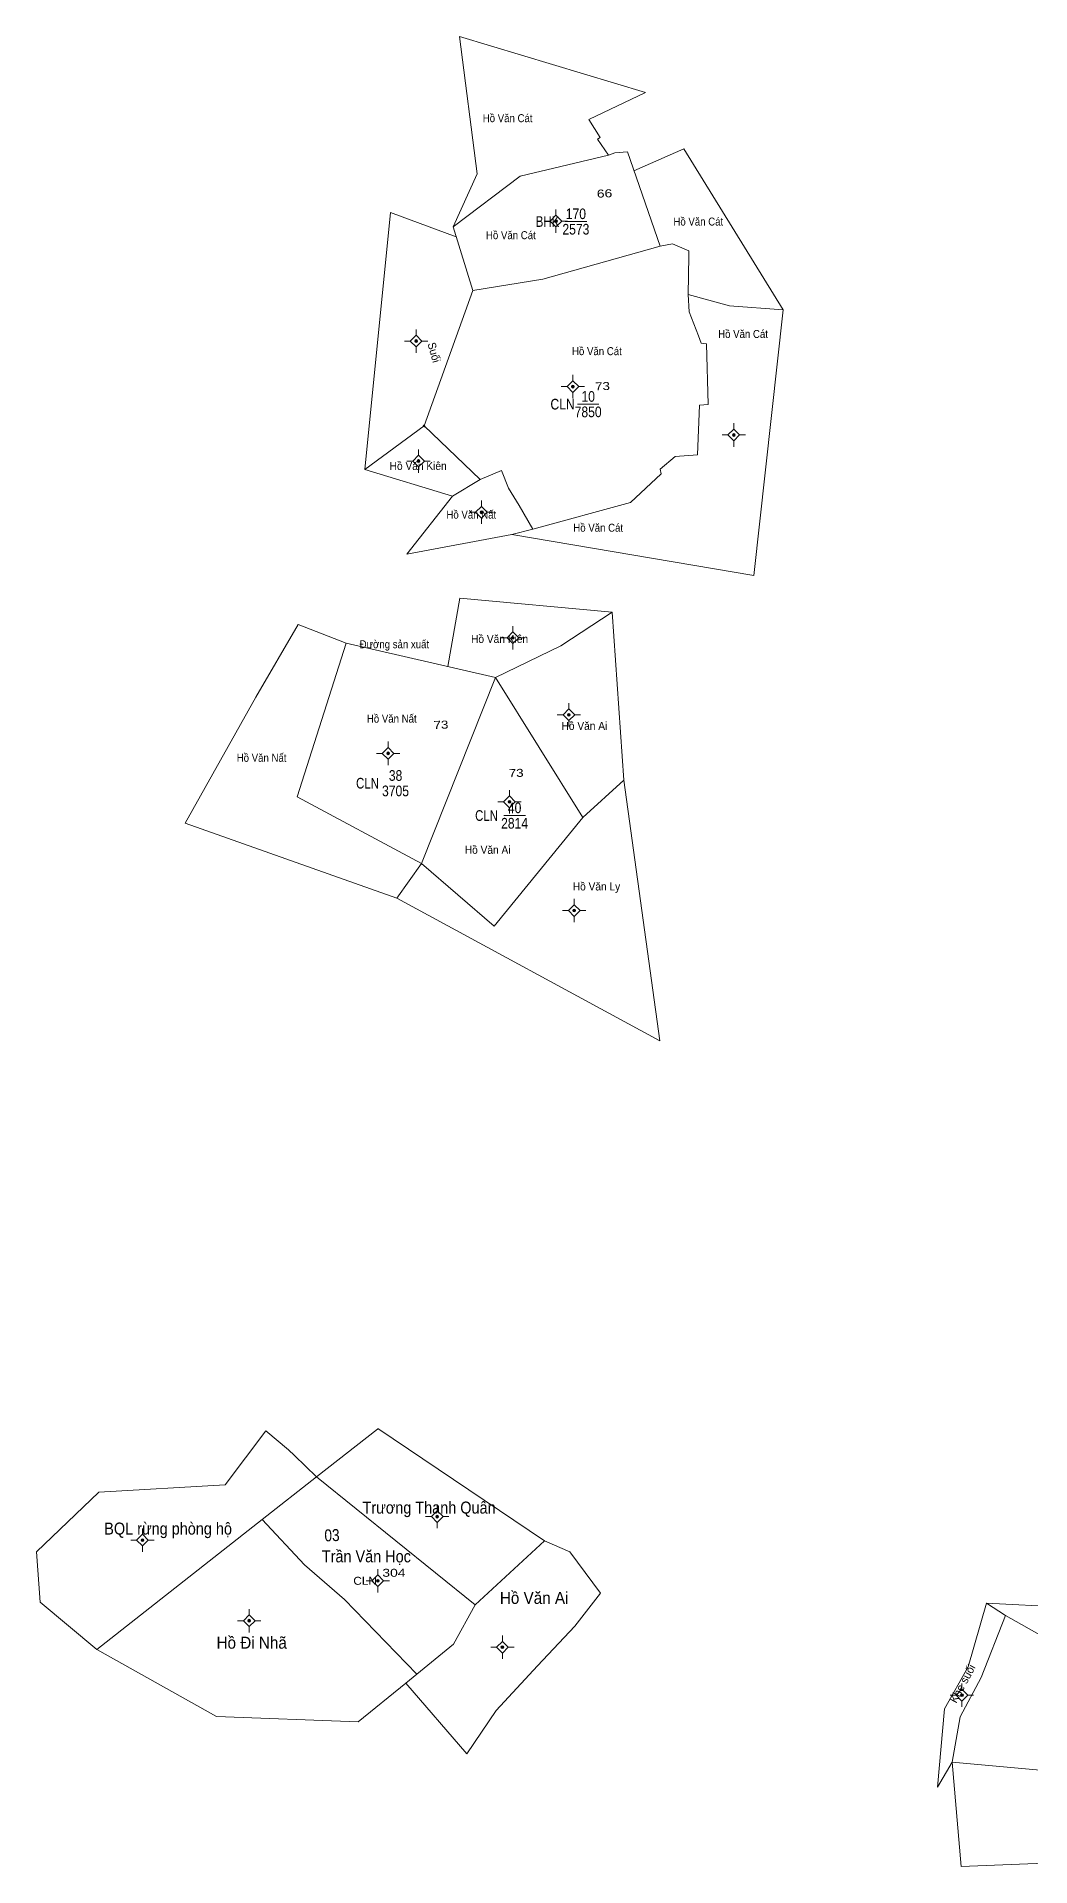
# Model space of a CAD drawing. Header units: metres. Extents: x 534707 to 536375, y 1846403 to 1847853.
# Drawn here: x 535208 to 535580, y 1846403 to 1847089 of the extents above; entities that cross this region are included whole.
import ezdxf
from ezdxf.enums import TextEntityAlignment as Align

# ---------------------------------------------------------------- set-up
doc = ezdxf.new("R2010")
doc.units = ezdxf.units.M
doc.header["$LTSCALE"] = 1.2
doc.header["$PDMODE"] = 32
doc.header["$PDSIZE"] = 0.6
for name, color, linetype, lineweight in [('11', 7, 'Continuous', 13), ('6', 7, 'Continuous', 13), ('7', 7, 'Continuous', 13)]:
    doc.layers.add(name, color=color, linetype=linetype, lineweight=lineweight)
for name, color, linetype in [('2', 7, 'Continuous'), ('22', 7, 'Continuous'), ('3', 7, 'Continuous'), ('4', 7, 'Continuous'), ('5', 7, 'Continuous'), ('8', 7, 'Continuous')]:
    doc.layers.add(name, color=color, linetype=linetype)

msp = doc.modelspace()

# ---------------------------------------------------------------- hatches: boundary and pattern name
at = {"layer": '11'}
for points in [[(535402.864, 1847019.71, 1), (535401.814, 1847019.71, 1)], [(535350.414, 1846974.75, 1), (535349.364, 1846974.75, 1)], [(535409.204, 1846957.65, 1), (535408.154, 1846957.65, 1)], [(535469.544, 1846939.52, 1), (535468.494, 1846939.52, 1)], [(535351.334, 1846929.75, 1), (535350.284, 1846929.75, 1)], [(535374.904, 1846910.54, 1), (535373.854, 1846910.54, 1)], [(535386.704, 1846863.49, 1), (535385.654, 1846863.49, 1)], [(535407.724, 1846834.63, 1), (535406.674, 1846834.63, 1)], [(535339.894, 1846820.18, 1), (535338.844, 1846820.18, 1)], [(535385.424, 1846802, 1), (535384.374, 1846802, 1)], [(535409.724, 1846761.23, 1), (535408.674, 1846761.23, 1)], [(535358.324, 1846534.03, 1), (535357.274, 1846534.03, 1)], [(535247.754, 1846525.25, 1), (535246.704, 1846525.25, 1)], [(535336.034, 1846509.99, 1), (535334.984, 1846509.99, 1)], [(535336.034, 1846509.99, 1), (535334.984, 1846509.99, 1)], [(535287.804, 1846495.02, 1), (535286.754, 1846495.02, 1)], [(535382.764, 1846485.08, 1), (535381.714, 1846485.08, 1)], [(535555.144, 1846467.11, 1), (535554.094, 1846467.11, 1)]]:
    msp.add_hatch(color=256, dxfattribs=at).paths.add_polyline_path(points)

# ---------------------------------------------------------------- linework, layer by layer
for p, q in [((535402.34, 1847024.08), (535402.34, 1847021.9)), ((535400.15, 1847019.71), (535397.96, 1847019.71)), ((535402.34, 1847017.52), (535402.34, 1847015.34)), ((535406.72, 1847019.71), (535404.53, 1847019.71)), ((535349.89, 1846979.12), (535349.89, 1846976.94)), ((535347.7, 1846974.75), (535345.52, 1846974.75)), ((535349.89, 1846972.56), (535349.89, 1846970.38)), ((535354.26, 1846974.75), (535352.08, 1846974.75)), ((535408.68, 1846962.02), (535408.68, 1846959.84)), ((535406.49, 1846957.65), (535404.31, 1846957.65)), ((535408.68, 1846955.46), (535408.68, 1846953.28)), ((535413.06, 1846957.65), (535410.87, 1846957.65)), ((535469.02, 1846943.9), (535469.02, 1846941.71)), ((535350.81, 1846934.12), (535350.81, 1846931.94)), ((535466.83, 1846939.52), (535464.64, 1846939.52)), ((535469.02, 1846937.33), (535469.02, 1846935.14)), ((535473.4, 1846939.52), (535471.21, 1846939.52)), ((535348.62, 1846929.75), (535346.44, 1846929.75)), ((535350.81, 1846927.56), (535350.81, 1846925.38)), ((535355.19, 1846929.75), (535353, 1846929.75)), ((535374.38, 1846914.92), (535374.38, 1846912.73)), ((535372.19, 1846910.54), (535370, 1846910.54)), ((535374.38, 1846908.35), (535374.38, 1846906.16)), ((535378.76, 1846910.54), (535376.57, 1846910.54)), ((535386.18, 1846867.86), (535386.18, 1846865.68)), ((535383.99, 1846863.49), (535381.81, 1846863.49)), ((535386.18, 1846861.3), (535386.18, 1846859.12)), ((535390.56, 1846863.49), (535388.37, 1846863.49)), ((535407.2, 1846839), (535407.2, 1846836.82)), ((535405.01, 1846834.63), (535402.82, 1846834.63)), ((535407.2, 1846832.44), (535407.2, 1846830.26)), ((535411.57, 1846834.63), (535409.39, 1846834.63)), ((535339.37, 1846824.56), (535339.37, 1846822.37)), ((535337.18, 1846820.18), (535335, 1846820.18)), ((535339.37, 1846817.99), (535339.37, 1846815.8)), ((535343.74, 1846820.18), (535341.56, 1846820.18)), ((535384.9, 1846806.38), (535384.9, 1846804.19)), ((535382.71, 1846802), (535380.52, 1846802)), ((535384.9, 1846799.81), (535384.9, 1846797.62)), ((535389.28, 1846802), (535387.09, 1846802)), ((535409.2, 1846765.6), (535409.2, 1846763.42)), ((535407.01, 1846761.23), (535404.82, 1846761.23)), ((535409.2, 1846759.04), (535409.2, 1846756.86)), ((535413.57, 1846761.23), (535411.39, 1846761.23)), ((535357.8, 1846538.4), (535357.8, 1846536.22)), ((535247.23, 1846529.62), (535247.23, 1846527.44)), ((535355.61, 1846534.03), (535353.43, 1846534.03)), ((535357.8, 1846531.84), (535357.8, 1846529.66)), ((535362.18, 1846534.03), (535359.99, 1846534.03)), ((535245.04, 1846525.25), (535242.86, 1846525.25)), ((535247.23, 1846523.06), (535247.23, 1846520.88)), ((535251.6, 1846525.25), (535249.42, 1846525.25)), ((535333.32, 1846509.99), (535331.14, 1846509.99)), ((535333.32, 1846509.99), (535331.14, 1846509.99)), ((535335.51, 1846514.36), (535335.51, 1846512.18)), ((535335.51, 1846514.36), (535335.51, 1846512.18)), ((535339.88, 1846509.99), (535337.7, 1846509.99)), ((535339.88, 1846509.99), (535337.7, 1846509.99)), ((535335.51, 1846507.8), (535335.51, 1846505.62)), ((535335.51, 1846507.8), (535335.51, 1846505.62)), ((535287.28, 1846499.4), (535287.28, 1846497.21)), ((535285.09, 1846495.02), (535282.9, 1846495.02)), ((535287.28, 1846492.83), (535287.28, 1846490.64)), ((535291.66, 1846495.02), (535289.47, 1846495.02)), ((535382.24, 1846489.46), (535382.24, 1846487.27)), ((535380.05, 1846485.08), (535377.86, 1846485.08)), ((535382.24, 1846482.89), (535382.24, 1846480.7)), ((535386.62, 1846485.08), (535384.43, 1846485.08)), ((535554.62, 1846471.48), (535554.62, 1846469.3)), ((535552.43, 1846467.11), (535550.24, 1846467.11)), ((535554.62, 1846464.92), (535554.62, 1846462.74)), ((535559, 1846467.11), (535556.81, 1846467.11))]:
    msp.add_line(p, q, dxfattribs=at)
for points in [[(535402.34, 1847021.9), (535400.15, 1847019.71), (535402.34, 1847017.52), (535404.53, 1847019.71)], [(535349.89, 1846976.94), (535347.7, 1846974.75), (535349.89, 1846972.56), (535352.08, 1846974.75)], [(535408.68, 1846959.84), (535406.49, 1846957.65), (535408.68, 1846955.46), (535410.87, 1846957.65)], [(535469.02, 1846941.71), (535466.83, 1846939.52), (535469.02, 1846937.33), (535471.21, 1846939.52)], [(535350.81, 1846931.94), (535348.62, 1846929.75), (535350.81, 1846927.56), (535353, 1846929.75)], [(535374.38, 1846912.73), (535372.19, 1846910.54), (535374.38, 1846908.35), (535376.57, 1846910.54)], [(535386.18, 1846865.68), (535383.99, 1846863.49), (535386.18, 1846861.3), (535388.37, 1846863.49)], [(535407.2, 1846836.82), (535405.01, 1846834.63), (535407.2, 1846832.44), (535409.39, 1846834.63)], [(535339.37, 1846822.37), (535337.18, 1846820.18), (535339.37, 1846817.99), (535341.56, 1846820.18)], [(535384.9, 1846804.19), (535382.71, 1846802), (535384.9, 1846799.81), (535387.09, 1846802)], [(535409.2, 1846763.42), (535407.01, 1846761.23), (535409.2, 1846759.04), (535411.39, 1846761.23)], [(535357.8, 1846536.22), (535355.61, 1846534.03), (535357.8, 1846531.84), (535359.99, 1846534.03)], [(535247.23, 1846527.44), (535245.04, 1846525.25), (535247.23, 1846523.06), (535249.42, 1846525.25)], [(535335.51, 1846512.18), (535333.32, 1846509.99), (535335.51, 1846507.8), (535337.7, 1846509.99)], [(535335.51, 1846512.18), (535333.32, 1846509.99), (535335.51, 1846507.8), (535337.7, 1846509.99)], [(535287.28, 1846497.21), (535285.09, 1846495.02), (535287.28, 1846492.83), (535289.47, 1846495.02)], [(535382.24, 1846487.27), (535380.05, 1846485.08), (535382.24, 1846482.89), (535384.43, 1846485.08)], [(535554.62, 1846469.3), (535552.43, 1846467.11), (535554.62, 1846464.92), (535556.81, 1846467.11)]]:
    msp.add_lwpolyline(points, close=True, dxfattribs=at)
for centre in [(535402.339, 1847019.71), (535349.889, 1846974.75), (535408.679, 1846957.65), (535469.019, 1846939.52), (535350.809, 1846929.75), (535374.379, 1846910.54), (535386.179, 1846863.49), (535407.199, 1846834.63), (535339.369, 1846820.18), (535384.899, 1846802), (535409.199, 1846761.23), (535357.799, 1846534.03), (535247.229, 1846525.25), (535335.509, 1846509.99), (535335.509, 1846509.99), (535287.279, 1846495.02), (535382.239, 1846485.08), (535554.619, 1846467.11)]:
    msp.add_circle(centre, 0.525, dxfattribs=at)
at = {"layer": '6'}
for p, q in [((535429.12, 1847045.68), (535441.37, 1847010.32)), ((535363.76, 1847017.59), (535372.83, 1847037.4)), ((535363.76, 1847017.59), (535371.18, 1846993.74)), ((535451.95, 1846992.15), (535452.23, 1847006.54)), ((535452.19, 1847008.59), (535452.23, 1847006.54)), ((535371.18, 1846993.74), (535352.88, 1846942.94)), ((535452.25, 1846985.7), (535451.95, 1846992.15)), ((535352.88, 1846942.94), (535330.63, 1846926.54)), ((535373.85, 1846922.85), (535352.88, 1846942.94)), ((535430.32, 1846914.18), (535441.8, 1846925)), ((535430.32, 1846914.18), (535393.68, 1846904.18)), ((535385.79, 1846902.25), (535393.68, 1846904.18)), ((535423.36, 1846873.11), (535404.19, 1846860.52)), ((535423.36, 1846873.11), (535427.81, 1846810.09)), ((535323.64, 1846861.5), (535305.64, 1846868.43)), ((535323.64, 1846861.5), (535379.62, 1846848.58)), ((535379.62, 1846848.58), (535404.19, 1846860.52)), ((535351.88, 1846778.86), (535379.62, 1846848.58)), ((535412.38, 1846796.16), (535379.62, 1846848.58)), ((535412.38, 1846796.16), (535427.81, 1846810.09)), ((535351.88, 1846778.86), (535342.64, 1846765.94)), ((535335.5, 1846567.07), (535398, 1846525)), ((535398, 1846525), (535407.49, 1846520.88)), ((535407.49, 1846520.88), (535419.1, 1846505.32)), ((535363.87, 1846486.19), (535372, 1846501)), ((535563.79, 1846501.62), (535571, 1846497)), ((535585.78, 1846488.58), (535571, 1846497)), ((535219.48, 1846493.08), (535230.11, 1846484.25)), ((535368.88, 1846445.17), (535346.02, 1846471.66)), ((535551, 1846442), (535545.46, 1846432.61))]:
    msp.add_line(p, q, dxfattribs=at)
for points in [[(535372.83, 1847037.4), (535366.22, 1847088.87), (535435.89, 1847067.89)], [(535435.89, 1847067.89), (535414.73, 1847057.74), (535418.98, 1847051.05), (535417.9, 1847050.39), (535422.06, 1847044.4)], [(535422.06, 1847044.4), (535388.88, 1847036.58), (535363.76, 1847017.59)], [(535422.06, 1847044.4), (535424.4, 1847045.29), (535429.12, 1847045.68)], [(535431.6, 1847038.52), (535450.31, 1847046.77), (535487.57, 1846986.49)], [(535330.63, 1846926.54), (535340.26, 1847022.97), (535364.93, 1847013.83)], [(535371.18, 1846993.74), (535397.44, 1846997.93), (535441.37, 1847010.32)], [(535371.18, 1846993.74), (535397.44, 1846997.93), (535441.37, 1847010.32)], [(535452.19, 1847008.59), (535446.07, 1847011.13), (535441.37, 1847010.32)], [(535451.95, 1846992.15), (535467.37, 1846988), (535487.57, 1846986.49)], [(535487.57, 1846986.49), (535476.5, 1846886.9), (535385.79, 1846902.25)], [(535459.37, 1846950.92), (535458.76, 1846973.67), (535456.8, 1846973.9), (535455.74, 1846976.68), (535452.25, 1846985.7)], [(535455.43, 1846932.12), (535456.13, 1846950.65), (535459.37, 1846950.92)], [(535441.8, 1846925), (535441.4, 1846926.66), (535447.03, 1846931.45), (535455.43, 1846932.12)], [(535373.85, 1846922.85), (535363.53, 1846916.57), (535330.63, 1846926.54)], [(535373.85, 1846922.85), (535381.92, 1846926.26), (535384.58, 1846919.61)], [(535385.79, 1846902.25), (535346.41, 1846894.83), (535363.53, 1846916.57)], [(535384.58, 1846919.61), (535388.52, 1846913.08), (535393.68, 1846904.18)], [(535361.76, 1846852.7), (535366.26, 1846878.4), (535423.36, 1846873.11)], [(535342.64, 1846765.94), (535263.31, 1846794.03), (535289.77, 1846841.25), (535305.64, 1846868.43)], [(535351.88, 1846778.86), (535305.23, 1846803.9), (535323.64, 1846861.5)], [(535427.81, 1846810.09), (535441.32, 1846712.37), (535342.64, 1846765.94)], [(535351.88, 1846778.86), (535379.1, 1846755.42), (535412.38, 1846796.16)], [(535293.58, 1846566.25), (535278.31, 1846545.91), (535230.83, 1846543.27), (535207.53, 1846520.84), (535208.85, 1846501.92), (535219.48, 1846493.08)], [(535293.58, 1846566.25), (535302.05, 1846559.11), (535304.25, 1846556.91), (535312.55, 1846548.94)], [(535335.5, 1846567.07), (535335.38, 1846566.85), (535312.55, 1846548.94)], [(535312.55, 1846548.94), (535292.12, 1846532.91), (535230.11, 1846484.25)], [(535312.55, 1846548.94), (535372, 1846501), (535398, 1846525)], [(535350.14, 1846475.01), (535323, 1846503), (535308, 1846516), (535292.12, 1846532.91)], [(535419.1, 1846505.32), (535409.43, 1846493), (535395.36, 1846478.05), (535379.97, 1846461.33), (535368.88, 1846445.17)], [(535563.79, 1846501.62), (535556.96, 1846477.78), (535548.08, 1846462.04), (535545.46, 1846432.61)], [(535571, 1846497), (535561.81, 1846473.7), (535554, 1846459), (535551, 1846442)], [(535563.79, 1846501.62), (535680.36, 1846495.57), (535662.79, 1846462.3)], [(535230.11, 1846484.25), (535274.99, 1846459.17), (535328.18, 1846457.13), (535346.02, 1846471.66)], [(535346.02, 1846471.66), (535350.14, 1846475.01), (535363.87, 1846486.19)], [(535551, 1846442), (535584, 1846439), (535592.97, 1846428.06)], [(535707.24, 1846408.97), (535554.29, 1846402.92), (535551, 1846442)]]:
    msp.add_lwpolyline(points, dxfattribs=at)
msp.add_point((535352.88, 1846942.94), dxfattribs=at)
at = {"layer": '7'}
for p, q in [((535405.77, 1847019.55), (535413.86, 1847019.55)), ((535410.39, 1846951.08), (535418.48, 1846951.08)), ((535382.78, 1846796.86), (535390.87, 1846796.86))]:
    msp.add_line(p, q, dxfattribs=at)

# ---------------------------------------------------------------- texts
at = {"layer": '2'}
for s, height, width, p in [('Hồ Văn Cát', 3, 0.9, (535384.215, 1847056.79)), ('Hồ Văn Cát', 3, 0.9, (535455.735, 1847018.03)), ('Hồ Văn Cát', 3, 0.9, (535385.425, 1847012.93)), ('Hồ Văn Cát', 3, 0.9, (535472.515, 1846975.89)), ('Hồ Văn Cát', 3, 0.9, (535417.695, 1846969.45)), ('Hồ Văn Kiên', 3, 0.95, (535350.66, 1846926.43)), ('Hồ Văn Nất', 3, 0.9, (535370.59, 1846908.18)), ('Hồ Văn Cát', 3, 0.9, (535418.185, 1846903.26)), ('Hồ Văn Kiên', 3, 0.95, (535381.19, 1846861.57)), ('Hồ Văn Nất', 3, 0.9, (535340.75, 1846831.7)), ('Hồ Văn Ai', 3, 0.95, (535413.015, 1846828.97)), ('Hồ Văn Nất', 3, 0.9, (535291.93, 1846817.02)), ('Hồ Văn Ai', 3, 0.95, (535376.715, 1846782.51)), ('Hồ Văn Ly', 3, 0.95, (535417.53, 1846768.78)), ('Trương Thanh Quân', 4.5, 0.9, (535354.74, 1846535.18)), ('BQL rừng phòng hộ', 4.5, 0.9, (535256.865, 1846527.31)), ('Trần Văn Học', 4.5, 0.9, (535331.23, 1846516.9)), ('Hồ Văn Ai', 4.5, 0.95, (535394.155, 1846501.33)), ('Hồ Đi Nhã', 4.5, 0.95, (535288.215, 1846484.54))]:
    msp.add_text(s, height=height, dxfattribs=dict(at, width=width)).set_placement(p, align=Align.CENTER)
at = {"layer": '22', "width": 0.95}
msp.add_text('Suối', height=3, rotation=285.593, dxfattribs=at).set_placement((535355.173, 1846970.068), align=Align.CENTER)
at = {"layer": '22'}
msp.add_text('Khe suối', height=3, rotation=62.019, dxfattribs=at).set_placement((535556.158, 1846470.746), align=Align.CENTER)
at = {"layer": '3'}
for s, height, width, p in [('BHK ', 4, 0.8, (535404.76, 1847017.55)), ('CLN', 4, 0.85, (535409.37, 1846949.08)), ('CLN ', 4, 0.8, (535337.12, 1846806.99)), ('CLN ', 4, 0.8, (535381.77, 1846794.86)), ('CLN', 3, 1.1, (535335.16, 1846508.49))]:
    msp.add_text(s, height=height, dxfattribs=dict(at, width=width)).set_placement(p, align=Align.RIGHT)
at = {"layer": '4'}
for s, height, width, p in [('170', 4, 0.85, (535409.815, 1847020.44)), ('10', 4, 0.85, (535414.43, 1846951.97)), ('38', 4, 0.85, (535342.18, 1846809.88)), ('40', 4, 0.85, (535386.83, 1846797.75)), ('304', 3, 1.3, (535341.56, 1846511.49))]:
    msp.add_text(s, height=height, dxfattribs=dict(at, width=width)).set_placement(p, align=Align.CENTER)
at = {"layer": '5', "width": 0.85}
for s, p in [('2573', (535409.815, 1847014.66)), ('7850', (535414.415, 1846946.19)), ('3705', (535342.165, 1846804.1)), ('2814', (535386.815, 1846791.97))]:
    msp.add_text(s, height=4, dxfattribs=at).set_placement(p, align=Align.CENTER)
at = {"layer": '7'}
for s, height, width, p in [('66', 3, 1.3, (535420.608, 1847028.571)), ('73', 3, 1.25, (535419.843, 1846956.328)), ('73', 3, 1.25, (535359.248, 1846829.397)), ('73', 3, 1.25, (535387.463, 1846811.308)), ('03', 4.5, 0.85, (535318.416, 1846524.828))]:
    msp.add_text(s, height=height, rotation=2, dxfattribs=dict(at, width=width)).set_placement(p, align=Align.CENTER)
at = {"layer": '8', "width": 0.9}
msp.add_text('Đường sản xuất', height=3, dxfattribs=at).set_placement((535341.73, 1846859.58), align=Align.CENTER)

doc.saveas('drawing.dxf')
